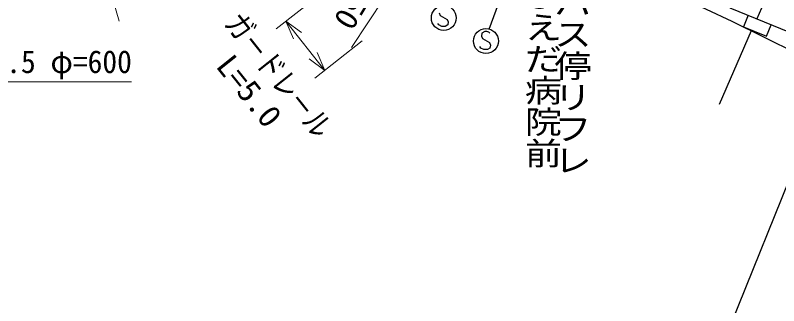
# Model space of a CAD drawing. Units: millimetres, scale not verified. Extents: x 40000 to 680000, y 20000 to 380000.
# Drawn here: x 393597 to 454934, y 261834 to 285200 of the extents above; entities that cross this region are included whole.
import ezdxf
from ezdxf.enums import TextEntityAlignment as Align

# ---------------------------------------------------------------- set-up
doc = ezdxf.new("R2010")
doc.units = ezdxf.units.MM
doc.header["$LTSCALE"] = 1000
for name, color, linetype, lineweight in [('M-BGD', 7, 'Continuous', 25), ('M-BGD-EXST', 7, 'Continuous', 25), ('M-STR-HTXT', 7, 'Continuous', 13)]:
    doc.layers.add(name, color=color, linetype=linetype, lineweight=lineweight)
doc.layers.add('M-BMK-HTXT', color=7, linetype='Continuous')
doc.styles.add('@ＭＳ ゴシック', font='')
doc.styles.add('ＭＳ ゴシック', font='')
doc.styles.get('@ＭＳ ゴシック').set_extended_font_data('@MS Gothic')
doc.styles.get('ＭＳ ゴシック').set_extended_font_data('MS Gothic')

msp = doc.modelspace()

# ---------------------------------------------------------------- linework, layer by layer
at = {"layer": 'M-BGD'}
for p, q in [((450090, 257861), (475238, 320301)), ((451185, 284710), (440375, 289775)), ((454452, 287789), (453162, 284919)), ((451018, 285794), (455807, 283838)), ((457106, 281767), (451185, 284710)), ((452487, 285194), (452109, 284268)), ((452109, 284268), (453961, 283512)), ((453961, 283512), (454339, 284438)), ((452714, 283950), (450142, 278024))]:
    msp.add_line(p, q, dxfattribs=at)
at = {"layer": 'M-BGD-EXST'}
for p, q in [((431668, 284087), (437760, 300820)), ((427665, 285382), (427745, 285182)), ((427745, 285182), (428305, 284862)), ((428305, 284862), (428385, 284662)), ((428385, 284662), (428345, 284422)), ((427625, 284422), (427545, 284542)), ((427865, 284302), (427625, 284422)), ((428145, 284302), (427865, 284302)), ((428345, 284422), (428145, 284302)), ((431087, 283762), (431047, 283522)), ((431047, 283522), (431127, 283322)), ((431327, 283882), (431087, 283762)), ((431487, 283882), (431327, 283882)), ((431647, 283842), (431487, 283882)), ((431727, 283762), (431647, 283842)), ((431127, 283322), (431687, 283002)), ((431687, 283002), (431767, 282802)), ((431767, 282802), (431727, 282562)), ((431007, 282562), (430927, 282682)), ((431247, 282442), (431007, 282562)), ((431527, 282442), (431247, 282442)), ((431727, 282562), (431527, 282442))]:
    msp.add_line(p, q, dxfattribs=at)
for centre in [(428025, 284982), (431407, 283122)]:
    msp.add_circle(centre, 1000, dxfattribs=at)
at = {"layer": 'M-STR-HTXT'}
for p, q in [((394082, 311980), (401936, 284715)), ((420598, 282615), (435699, 305401)), ((418367, 287105), (414557, 284119)), ((415939, 283296), (415344, 284736)), ((415344, 284736), (416600, 283815)), ((415344, 284736), (418456, 280766)), ((417669, 280149), (421479, 283135)), ((417861, 282206), (418456, 280766)), ((418456, 280766), (417200, 281687)), ((375590, 279849), (402940, 279849))]:
    msp.add_line(p, q, dxfattribs=at)

# ---------------------------------------------------------------- texts
at = {"layer": 'M-BMK-HTXT', "style": '@ＭＳ ゴシック', "width": 0.85}
for s, p in [('まえだ病院前', (435991, 288046)), ('バス停リフレ', (438361, 287488))]:
    msp.add_text(s, height=2185, rotation=270, dxfattribs=at).set_placement(p, align=Align.MIDDLE_LEFT)
at = {"layer": 'M-STR-HTXT', "style": 'ＭＳ ゴシック'}
for s, rotation, width, p in [('R=50', 239, 1.05, (421339, 289557)), ('ガ－ドレ－ル', 308.4, 0.8, (409891, 284178)), ('L=5.0', 308.7, 1.05, (409207, 280750))]:
    msp.add_text(s, height=1833, rotation=rotation, dxfattribs=dict(at, width=width)).set_placement(p, align=Align.BOTTOM_LEFT)
at = {"layer": 'M-STR-HTXT', "style": 'ＭＳ ゴシック', "width": 0.95}
msp.add_text('ヒュ－ム管 L=8.5 φ=600', height=1833, dxfattribs=at).set_placement((376257, 279998), align=Align.BOTTOM_LEFT)

doc.saveas('drawing.dxf')
